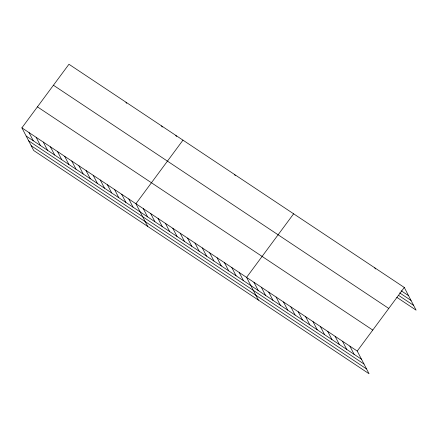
<?xml version="1.0" encoding="UTF-8"?>
<svg xmlns="http://www.w3.org/2000/svg" width="438" height="438" viewBox="0 0 438 438"><rect width="100%" height="100%" fill="white"/><g stroke="black" fill="none" stroke-linecap="round" stroke-linejoin="round"><path stroke-width="0.66" d="M21.9 127.841L357.238 351.052L369.048 373.74L33.71 150.53L21.9 127.841L68.952 64.26L404.29 287.47L416.1 310.159L396.806 297.314M182.969 140.155L135.917 203.736L147.726 226.419M293.63 213.81L246.578 277.396L258.387 300.079M357.238 351.052L404.29 287.47M401.181 290.755L408.555 295.666M399.697 292.891L411.047 300.446M398.854 295.551L413.609 305.374M53.425 85.24L388.763 308.451M37.427 106.861L372.765 330.071M26.165 136.037L361.503 359.248M28.656 140.822L363.994 364.033M31.218 145.75L366.562 368.955M374.78 267.826L375.388 268.998M349.863 346.14L354.128 354.337M342.483 341.235L346.748 349.425M335.108 336.324L339.373 344.514M327.728 331.413L331.993 339.603M320.353 326.502L324.618 334.698M312.973 321.591L317.238 329.787M234.609 174.527L235.217 175.698M305.598 316.679L309.863 324.876M298.218 311.768L302.483 319.964M290.843 306.857L295.108 315.053M283.463 301.946L287.733 310.142M276.088 297.035L280.353 305.231M268.708 292.124L272.978 300.32M261.333 287.213L265.598 295.409M253.952 282.307L258.223 290.498M175.841 135.408L176.448 136.579M239.197 272.485L243.468 280.676M161.589 125.92L162.197 127.091M231.822 267.574L236.087 275.77M224.448 262.663L228.713 270.859M217.067 257.752L221.332 265.948M209.692 252.841L213.958 261.037M202.312 247.93L206.577 256.126M125.958 102.207L126.566 103.379M194.937 243.019L199.202 251.215M187.557 238.108L191.822 246.304M180.182 233.197L184.447 241.393M172.802 228.286L177.067 236.482M165.427 223.38L169.692 231.571M158.047 218.469L162.312 226.66M150.672 213.558L154.937 221.748M143.292 208.647L147.557 216.843M128.788 198.994L133.053 207.185M121.665 194.248L125.93 202.444M114.537 189.506L118.802 197.702M107.414 184.759L111.679 192.955M100.286 180.018L104.551 188.214M93.157 175.277L97.428 183.473M86.034 170.53L90.299 178.726M78.906 165.788L83.176 173.985M71.783 161.047L76.048 169.243M64.654 156.3L68.919 164.496M57.531 151.559L61.796 159.755M50.403 146.818L54.668 155.008M43.28 142.071L47.545 150.267M36.151 137.329L40.416 145.525M29.028 132.588L33.293 140.779"/></g></svg>
